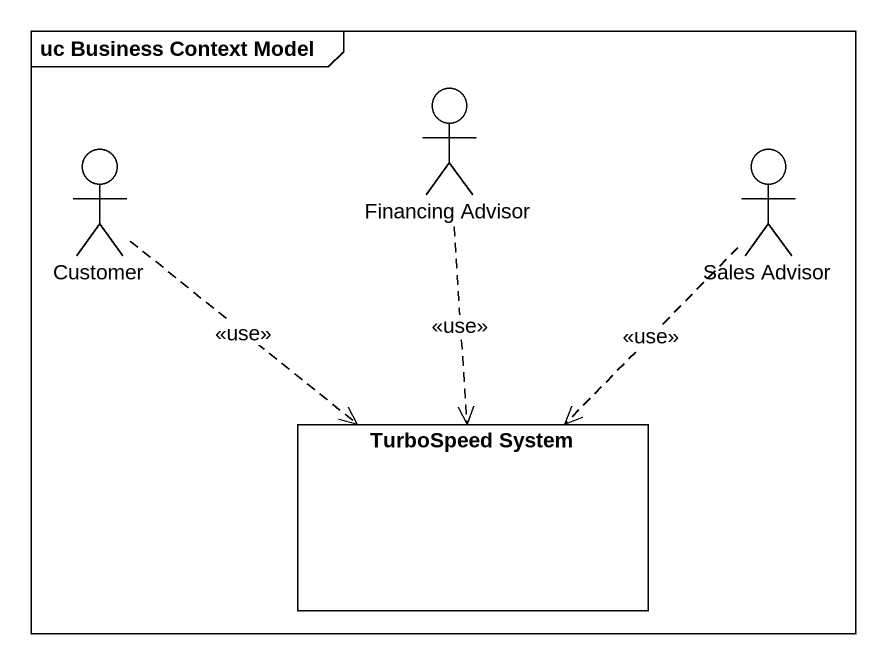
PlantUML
@startuml
mainframe uc Business Context Model
actor "Financing Advisor" as Financing_Advisor
actor Customer
actor "Sales Advisor" as Sales_Advisor
rectangle "TurboSpeed System" as TurboSpeed_System
Financing_Advisor ..> TurboSpeed_System : <<use>>
Customer ..> TurboSpeed_System : <<use>>
Sales_Advisor ..> TurboSpeed_System : <<use>>
@enduml
